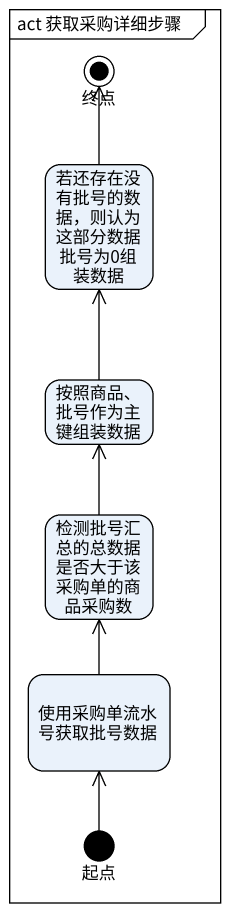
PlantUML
@startuml
mainframe act 获取采购详细步骤
hide empty description
state 终点 <<end>>
state "若还存在没有批号的数据，则认为这部分数据批号为0组装数据" as 若还存在没有批号的数据_则认为这部分数据批号为0组装数据
state "按照商品、批号作为主键组装数据" as 按照商品_批号作为主键组装数据
state 检测批号汇总的总数据是否大于该采购单的商品采购数
state 使用采购单流水号获取批号数据
state 起点 <<start>>
若还存在没有批号的数据_则认为这部分数据批号为0组装数据 -up-> 终点
按照商品_批号作为主键组装数据 -up-> 若还存在没有批号的数据_则认为这部分数据批号为0组装数据
检测批号汇总的总数据是否大于该采购单的商品采购数 -up-> 按照商品_批号作为主键组装数据
使用采购单流水号获取批号数据 -up-> 检测批号汇总的总数据是否大于该采购单的商品采购数
起点 -up-> 使用采购单流水号获取批号数据
@enduml
